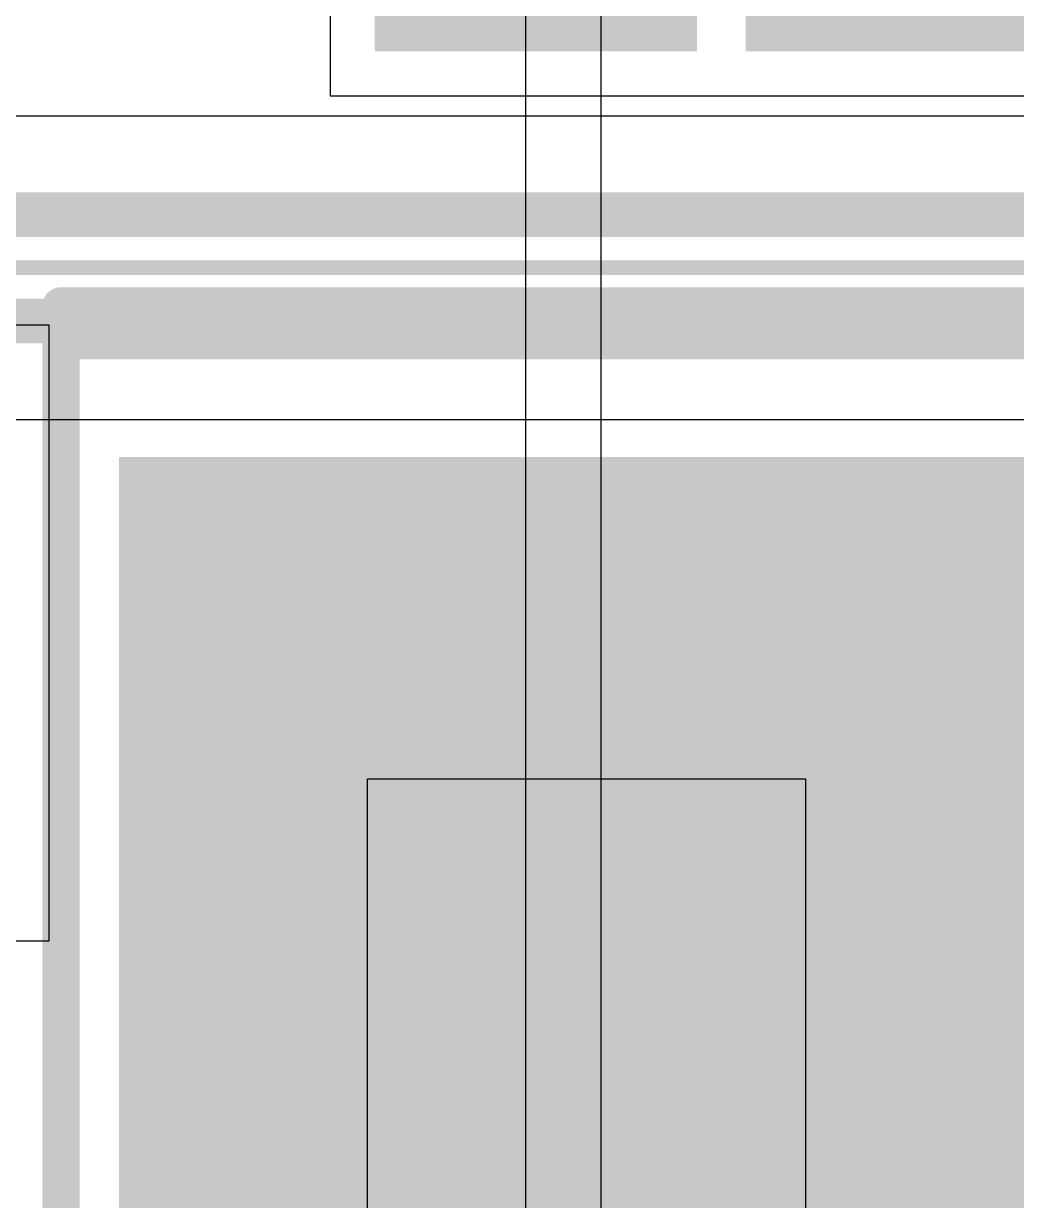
# Model space of a CAD drawing. Header units: inches. Extents: x -13 to 356, y -4 to 120.
# Drawn here: x 12.724 to 16.124, y 14.55 to 18.58 of the extents above; entities that cross this region are included whole.
import ezdxf

# ---------------------------------------------------------------- set-up
doc = ezdxf.new("R2010")
doc.units = ezdxf.units.IN
for name, color, linetype in [('GND', 16, 'Continuous'), ('Mechanical 16', 56, 'Continuous'), ('Mechanical 4', 56, 'Continuous'), ('POWER', 76, 'Continuous'), ('Top Layer', 1, 'Continuous'), ('Top Overlay', 2, 'Continuous'), ('Top Paste', 8, 'Continuous'), ('Top Solder', 216, 'Continuous')]:
    doc.layers.add(name, color=color, linetype=linetype)

# ---------------------------------------------------------------- blocks, each defined once
blk = doc.blocks.new('41_SMD_M______21')
at = {"layer": 'Top Solder'}
for points in [[(7.8984, -5.8084), (9.6016, -5.8084), (9.6016, -6.9116), (7.8984, -6.9116)], [(7.8984, -7.0784), (9.6016, -7.0784), (9.6016, -8.1816), (7.8984, -8.1816)]]:
    blk.add_hatch(color=216, dxfattribs=at).paths.add_polyline_path(points)
blk = doc.blocks.new('_SOP100P600X160_11N_32')
at = {"layer": 'Top Layer'}
blk.add_hatch(color=1, dxfattribs=at).paths.add_polyline_path([(-1.5, 2), (1.5, 2), (1.5, -2), (-1.5, -2)])
at = {"layer": 'Top Paste'}
blk.add_hatch(color=8, dxfattribs=at).paths.add_polyline_path([(-1.5, 2), (1.5, 2), (1.5, -2), (-1.5, -2)])
at = {"layer": 'Top Solder'}
blk.add_hatch(color=216, dxfattribs=at).paths.add_polyline_path([(-1.6016, 2.1016), (1.6016, 2.1016), (1.6016, -2.1016), (-1.6016, -2.1016)])
at = {"layer": 'Mechanical 16'}
blk.add_lwpolyline([(-3.655, 2.75, 0.05, 0.05, 0), (3.655, 2.75, 0.05, 0.05, 0)], format="xyseb", dxfattribs=at)
at = {"layer": 'Mechanical 4'}
for points in [[(-1.8, 2.5, 0.127, 0.127, 0), (1.8, 2.5, 0.127, 0.127, 0)], [(-1.8, -2.5, 0.127, 0.127, 0), (-1.8, 2.5, 0.127, 0.127, 0)], [(-1.8, 2.5, 0.127, 0.127, 0), (1.8, 2.5, 0.127, 0.127, 0)], [(-1.8, -2.5, 0.127, 0.127, 0), (-1.8, 2.5, 0.127, 0.127, 0)]]:
    blk.add_lwpolyline(points, format="xyseb", dxfattribs=at)
blk.add_lwpolyline([(-1.8317, 2.5, 0.0635, 0.0635, 1), (-1.7682, 2.5, 0.0635, 0.0635, 1)], format="xyseb", close=True, dxfattribs=at)
blk.add_lwpolyline([(-1.8317, 2.5, 0.0635, 0.0635, 1), (-1.7682, 2.5, 0.0635, 0.0635, 1)], format="xyseb", close=True, dxfattribs=at)
blk.add_lwpolyline([(-1.8317, 2.5, 0.0635, 0.0635, 1), (-1.7682, 2.5, 0.0635, 0.0635, 1)], format="xyseb", close=True, dxfattribs=at)
blk.add_lwpolyline([(-1.8317, 2.5, 0.0635, 0.0635, 1), (-1.7682, 2.5, 0.0635, 0.0635, 1)], format="xyseb", close=True, dxfattribs=at)
at = {"layer": 'Top Overlay'}
blk.add_lwpolyline([(-1.8, 2.62, 0.127, 0.127, 0), (1.8, 2.62, 0.127, 0.127, 0)], format="xyseb", dxfattribs=at)
blk.add_lwpolyline([(-1.8317, 2.62, 0.0635, 0.0635, 1), (-1.7682, 2.62, 0.0635, 0.0635, 1)], format="xyseb", close=True, dxfattribs=at)
at = {"layer": 'Top Paste'}
for p, q in [((-0.75, -1), (-0.75, 1)), ((-0.75, 1), (0.75, 1)), ((0.75, 1), (0.75, -1))]:
    blk.add_line(p, q, dxfattribs=at)

msp = doc.modelspace()

# ---------------------------------------------------------------- linework, layer by layer
at = {"layer": 'GND'}
for p, q in [((21.6016, 18.2626), (10.3167, 18.2626)), ((11.0084, 17.2248), (17.8255, 17.2248))]:
    msp.add_line(p, q, dxfattribs=at)
for points in [[(10.3167, 17.9259, 0.1524, 0.1524, 0), (21.8157, 17.9259, 0.1524, 0.1524, 0)], [(10.4656, 17.5615, 0.1524, 0.1524, 0), (22.7213, 17.5615, 0.1524, 0.1524, 0)]]:
    msp.add_lwpolyline(points, format="xyseb", dxfattribs=at)
at = {"layer": 'POWER'}
for p, q in [((14.443, 28.659), (14.443, 7.6153)), ((14.702, 7.8743), (14.702, 28.659))]:
    msp.add_line(p, q, dxfattribs=at)
at = {"layer": 'Top Layer'}
for p, q in [((13.774, 18.8128), (13.774, 18.333)), ((13.774, 18.333), (21.6006, 18.333)), ((12.811, 17.548), (10.993, 17.548)), ((12.811, 16.44), (12.811, 17.548)), ((12.811, 15.44), (12.811, 16.44)), ((10.993, 15.44), (12.811, 15.44))]:
    msp.add_line(p, q, dxfattribs=at)

# ---------------------------------------------------------------- block references
at = {"rotation": 270}
msp.add_blockref('41_SMD_M______21', (22.108, 28.087), dxfattribs=at)
msp.add_blockref('_SOP100P600X160_11N_32', (14.652, 14.994))

doc.saveas('drawing.dxf')
